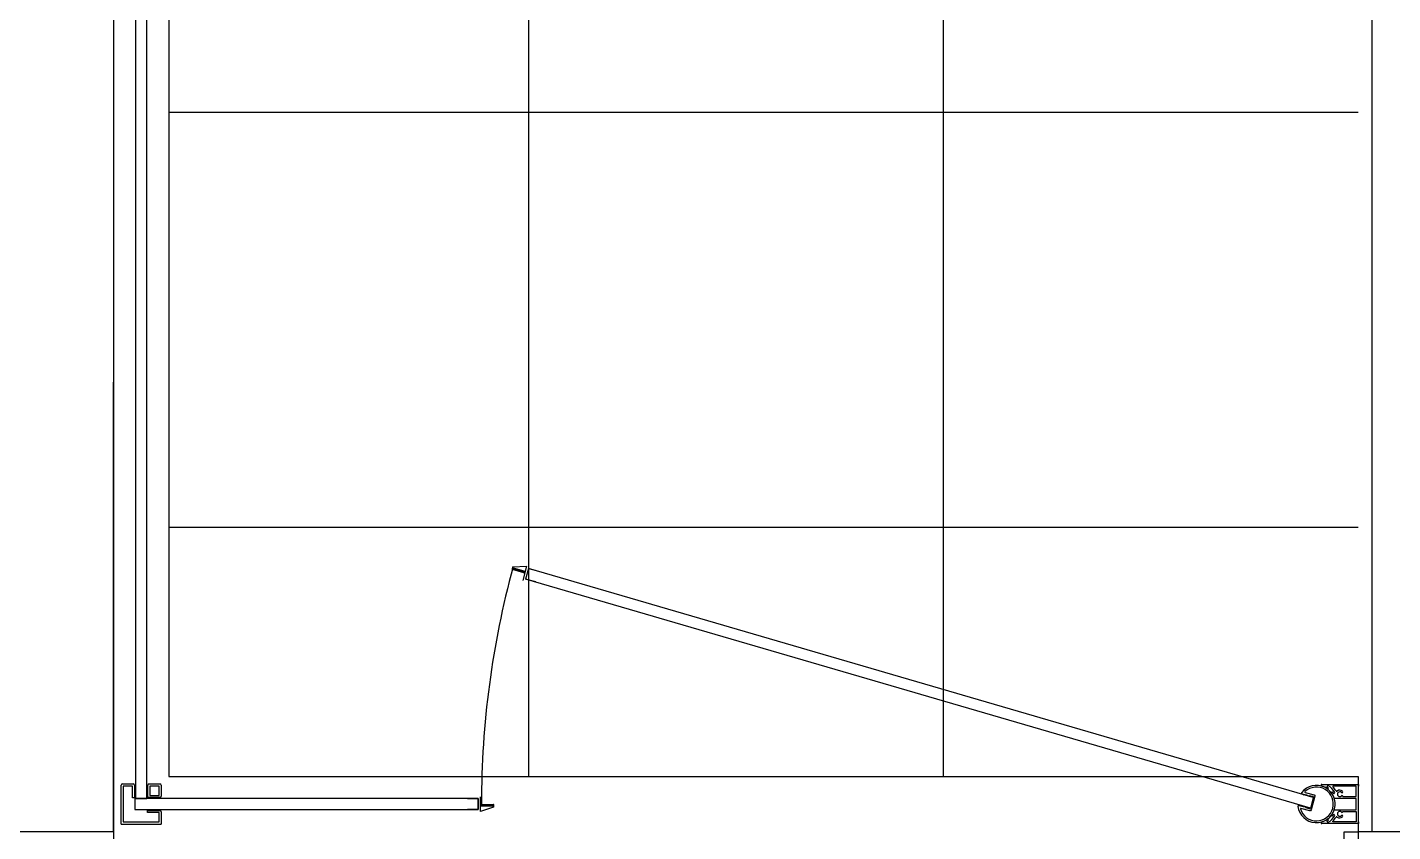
# Model space of a CAD drawing. Header units: millimetres. Extents: x 18456 to 179493, y -203649 to 469211.
# Drawn here: x 146479 to 147466, y 350442 to 351024 of the extents above; entities that cross this region are included whole.
import ezdxf

# ---------------------------------------------------------------- set-up
doc = ezdxf.new("R2010")
doc.units = ezdxf.units.MM
for name, color, linetype, true_color in [('X-평면도(기본형)$0$DOOR', 4, 'Continuous', 0x00ffff), ('X-평면도(기본형)$0$FIN', 9, 'Continuous', 0x808080), ('X-평면도(기본형)$0$FUR', 6, 'Continuous', 0xff00ff), ('X-평면도(기본형)$0$TIL', 5, 'Continuous', 0x0000ff)]:
    doc.layers.add(name, color=color, linetype=linetype, true_color=true_color)

# ---------------------------------------------------------------- blocks, each defined once
blk = doc.blocks.new('X-평면도(기본형)$0$pkdr750190-1')
at = {"layer": 'X-평면도(기본형)$0$DOOR'}
for points in [[(-250, 750), (-250, 725), (-240, 725), (-240, 720), (-260, 720), (-260, 750)], [(-115, 750), (-250, 750), (-250, 726), (-115, 726)]]:
    blk.add_lwpolyline(points, close=True, dxfattribs=at)

msp = doc.modelspace()

# ---------------------------------------------------------------- hatches: boundary and pattern name
at = {"layer": 'X-평면도(기본형)$0$FUR', "true_color": 0x808080}
for points in [[(146829.69, 350633.06), (146829.49, 350632.28), (146829.48, 350632.27), (146829.48, 350632.26), (146829.48, 350632.25), (146829.48, 350632.24), (146829.48, 350632.23), (146829.48, 350632.22), (146829.48, 350632.21), (146829.48, 350632.2), (146829.48, 350632.19), (146829.48, 350632.18), (146829.48, 350632.17), (146829.48, 350632.16), (146829.48, 350632.15), (146829.48, 350632.14), (146829.48, 350632.13), (146829.49, 350632.12), (146829.49, 350632.11), (146829.49, 350632.1), (146829.5, 350632.09), (146829.5, 350632.08), (146829.51, 350632.07), (146829.51, 350632.07), (146829.52, 350632.06), (146829.52, 350632.05), (146829.53, 350632.04), (146829.53, 350632.03), (146829.54, 350632.02), (146829.55, 350632.01), (146829.55, 350632.01), (146829.56, 350632), (146829.57, 350631.99), (146829.57, 350631.98), (146829.58, 350631.98), (146829.59, 350631.97), (146829.6, 350631.97), (146829.61, 350631.96), (146829.61, 350631.95), (146829.62, 350631.95), (146829.63, 350631.94), (146829.64, 350631.94), (146829.65, 350631.93), (146829.66, 350631.93), (146829.67, 350631.93), (146829.68, 350631.92), (146829.69, 350631.92), (146838.07, 350629.42), (146838.08, 350629.42), (146838.09, 350629.42), (146838.1, 350629.42), (146838.11, 350629.41), (146838.12, 350629.41), (146838.13, 350629.41), (146838.14, 350629.41), (146838.15, 350629.41), (146838.16, 350629.41), (146838.17, 350629.41), (146838.18, 350629.41), (146838.19, 350629.41), (146838.2, 350629.41), (146838.21, 350629.42), (146838.22, 350629.42), (146838.23, 350629.42), (146838.24, 350629.42), (146838.25, 350629.43), (146838.26, 350629.43), (146838.27, 350629.43), (146838.28, 350629.44), (146838.29, 350629.44), (146838.3, 350629.45), (146838.31, 350629.45), (146838.32, 350629.46), (146838.33, 350629.46), (146838.33, 350629.47), (146838.34, 350629.48), (146838.35, 350629.48), (146838.36, 350629.49), (146838.37, 350629.5), (146838.37, 350629.51), (146838.38, 350629.51), (146838.39, 350629.52), (146838.39, 350629.53), (146838.4, 350629.54), (146838.41, 350629.55), (146838.41, 350629.56), (146838.42, 350629.56), (146838.42, 350629.57), (146838.43, 350629.58), (146838.43, 350629.59), (146838.43, 350629.6), (146838.44, 350629.61), (146838.44, 350629.62), (146838.44, 350629.63), (146838.58, 350630.16), (146838.59, 350630.18), (146838.59, 350630.19), (146838.59, 350630.21), (146838.6, 350630.23), (146838.6, 350630.24), (146838.6, 350630.26), (146838.6, 350630.28), (146838.6, 350630.29), (146838.6, 350630.31), (146838.6, 350630.33), (146838.6, 350630.34), (146838.6, 350630.36), (146838.59, 350630.38), (146838.59, 350630.4), (146838.59, 350630.41), (146838.58, 350630.43), (146838.58, 350630.44), (146838.57, 350630.46), (146838.56, 350630.48), (146838.56, 350630.49), (146838.55, 350630.51), (146838.54, 350630.52), (146838.53, 350630.54), (146838.53, 350630.55), (146838.52, 350630.57), (146838.51, 350630.58), (146838.5, 350630.59), (146838.49, 350630.61), (146838.47, 350630.62), (146838.46, 350630.63), (146838.45, 350630.65), (146838.44, 350630.66), (146838.43, 350630.67), (146838.41, 350630.68), (146838.4, 350630.69), (146838.38, 350630.7), (146838.37, 350630.71), (146838.36, 350630.72), (146838.34, 350630.73), (146838.33, 350630.73), (146838.31, 350630.74), (146838.29, 350630.75), (146838.28, 350630.76), (146838.26, 350630.76), (146838.25, 350630.77), (146838.23, 350630.77)], [(146816.36, 350460.97), (146816.36, 350461.77), (146816.36, 350461.78), (146816.36, 350461.79), (146816.36, 350461.8), (146816.36, 350461.81), (146816.35, 350461.82), (146816.35, 350461.83), (146816.35, 350461.84), (146816.35, 350461.85), (146816.34, 350461.86), (146816.34, 350461.87), (146816.34, 350461.88), (146816.33, 350461.89), (146816.33, 350461.9), (146816.32, 350461.9), (146816.32, 350461.91), (146816.31, 350461.92), (146816.31, 350461.93), (146816.3, 350461.94), (146816.3, 350461.95), (146816.29, 350461.96), (146816.28, 350461.96), (146816.28, 350461.97), (146816.27, 350461.98), (146816.26, 350461.99), (146816.25, 350461.99), (146816.25, 350462), (146816.24, 350462.01), (146816.23, 350462.01), (146816.22, 350462.02), (146816.21, 350462.02), (146816.2, 350462.03), (146816.2, 350462.03), (146816.19, 350462.04), (146816.18, 350462.04), (146816.17, 350462.05), (146816.16, 350462.05), (146816.15, 350462.05), (146816.14, 350462.06), (146816.13, 350462.06), (146816.12, 350462.06), (146816.11, 350462.06), (146816.1, 350462.06), (146816.09, 350462.07), (146816.08, 350462.07), (146816.07, 350462.07), (146807.33, 350462.31), (146807.32, 350462.31), (146807.31, 350462.31), (146807.3, 350462.31), (146807.29, 350462.31), (146807.28, 350462.31), (146807.27, 350462.31), (146807.26, 350462.3), (146807.25, 350462.3), (146807.24, 350462.3), (146807.23, 350462.3), (146807.22, 350462.29), (146807.21, 350462.29), (146807.2, 350462.28), (146807.19, 350462.28), (146807.18, 350462.27), (146807.17, 350462.27), (146807.16, 350462.26), (146807.15, 350462.26), (146807.14, 350462.25), (146807.13, 350462.25), (146807.13, 350462.24), (146807.12, 350462.23), (146807.11, 350462.23), (146807.1, 350462.22), (146807.1, 350462.21), (146807.09, 350462.2), (146807.08, 350462.19), (146807.08, 350462.19), (146807.07, 350462.18), (146807.06, 350462.17), (146807.06, 350462.16), (146807.05, 350462.15), (146807.05, 350462.14), (146807.05, 350462.13), (146807.04, 350462.12), (146807.04, 350462.11), (146807.03, 350462.1), (146807.03, 350462.09), (146807.03, 350462.08), (146807.03, 350462.07), (146807.02, 350462.06), (146807.02, 350462.05), (146807.02, 350462.04), (146807.02, 350462.03), (146807.02, 350462.02), (146807.02, 350462.01), (146807.02, 350461.47), (146807.02, 350461.45), (146807.02, 350461.43), (146807.02, 350461.41), (146807.02, 350461.4), (146807.03, 350461.38), (146807.03, 350461.36), (146807.03, 350461.35), (146807.04, 350461.33), (146807.04, 350461.31), (146807.05, 350461.3), (146807.05, 350461.28), (146807.06, 350461.27), (146807.07, 350461.25), (146807.08, 350461.24), (146807.08, 350461.22), (146807.09, 350461.21), (146807.1, 350461.19), (146807.11, 350461.18), (146807.12, 350461.16), (146807.13, 350461.15), (146807.14, 350461.14), (146807.15, 350461.12), (146807.17, 350461.11), (146807.18, 350461.1), (146807.19, 350461.09), (146807.2, 350461.08), (146807.22, 350461.07), (146807.23, 350461.06), (146807.25, 350461.05), (146807.26, 350461.04), (146807.27, 350461.03), (146807.29, 350461.02), (146807.3, 350461.01), (146807.32, 350461.01), (146807.34, 350461), (146807.35, 350460.99), (146807.37, 350460.99), (146807.38, 350460.98), (146807.4, 350460.98), (146807.42, 350460.98), (146807.43, 350460.97), (146807.45, 350460.97), (146807.47, 350460.97), (146807.49, 350460.97), (146807.5, 350460.97), (146807.52, 350460.97)]]:
    msp.add_hatch(color=8, dxfattribs=at).paths.add_polyline_path(points, flags=0)

# ---------------------------------------------------------------- linework, layer by layer
at = {"layer": 'X-평면도(기본형)$0$FIN'}
msp.add_line((147451.28, 351652.39), (147451.28, 350442.39), dxfattribs=at)
at = {"layer": 'X-평면도(기본형)$0$FUR', "color": 4, "ltscale": 3, "true_color": 0x00ffff}
for p, q in [((146541.28, 351642.39), (146541.28, 350442.39)), ((146581.28, 351642.39), (146581.28, 350482.39)), ((146581.28, 350482.39), (147441.28, 350482.39)), ((147441.28, 350482.39), (147441.28, 350442.39))]:
    msp.add_line(p, q, dxfattribs=at)
at = {"layer": 'X-평면도(기본형)$0$FUR'}
msp.add_line((146541.28, 350442.39), (146541.28, 350767.39), dxfattribs=at)
at = {"layer": 'X-평면도(기본형)$0$FUR', "color": 8, "true_color": 0x808080}
for p, q in [((146829.81, 350633.51), (146829.49, 350632.28)), ((146830.09, 350633.73), (146840.03, 350634.31)), ((146840.03, 350634.31), (146837.28, 350624.06)), ((146838.23, 350630.77), (146829.69, 350633.06)), ((146838.07, 350629.42), (146829.69, 350631.92)), ((146838.67, 350629.22), (146838.07, 350629.42)), ((146838.58, 350630.16), (146838.44, 350629.63)), ((146838.67, 350629.22), (146838.67, 350629.22)), ((146841.36, 350632.6), (146839.29, 350624.88)), ((146841.36, 350632.6), (146839.29, 350624.88)), ((146846.72, 350622.88), (146839.29, 350624.88)), ((147406.79, 350459.42), (146839.29, 350624.88)), ((146841.36, 350632.6), (146848.79, 350630.61)), ((147408.86, 350467.14), (146841.36, 350632.6)), ((146546.78, 350447.89), (146546.78, 350475.89)), ((146547.78, 350476.89), (146555.53, 350476.89)), ((146556.53, 350475.89), (146556.53, 350466.89)), ((146566.03, 350467.14), (146566.03, 350475.89)), ((146567.03, 350476.89), (146574.78, 350476.89)), ((146575.78, 350475.89), (146575.78, 350468.14)), ((147414.48, 350475.86), (147414.48, 350476.09)), ((147414.98, 350476.59), (147441.58, 350476.59)), ((147419.46, 350475.77), (147418.55, 350474.86)), ((147441.58, 350476.59), (147441.58, 350475.29)), ((146555.03, 350475.39), (146548.28, 350475.39)), ((146555.03, 350466.89), (146555.03, 350475.39)), ((146556.53, 350466.89), (146555.03, 350466.89)), ((146574.78, 350467.14), (146566.03, 350467.14)), ((146567.53, 350475.39), (146567.53, 350468.64)), ((146574.28, 350475.39), (146567.53, 350475.39)), ((146567.53, 350468.64), (146574.28, 350468.64)), ((146797.28, 350466.39), (146804.97, 350466.39)), ((146804.97, 350458.39), (146804.97, 350466.39)), ((146804.97, 350466.39), (146804.97, 350458.39)), ((146804.97, 350466.39), (146804.97, 350458.39)), ((146804.97, 350458.52), (146804.97, 350466.26)), ((146806.7, 350457.08), (146806.7, 350467.69)), ((147400.41, 350470.55), (147400.39, 350470.48)), ((147400.61, 350469.93), (147401.94, 350469.1)), ((147401.94, 350469.1), (147402.03, 350469.44)), ((147402.03, 350469.44), (147403.96, 350468.92)), ((147402.98, 350470.81), (147409.38, 350469.09)), ((147403.96, 350468.92), (147405.8, 350468.07)), ((147405.8, 350468.07), (147405.96, 350468.65)), ((147405.96, 350468.65), (147408.56, 350467.96)), ((147408.91, 350467.34), (147406.74, 350459.22)), ((147408.86, 350467.14), (147406.79, 350459.42)), ((147410.02, 350467.99), (147407.37, 350458.11)), ((147439.98, 350475.29), (147422.98, 350475.29)), ((147422.98, 350475.29), (147422.98, 350474.67)), ((147423.64, 350469.77), (147424.55, 350470.67)), ((147439.98, 350466.49), (147424.03, 350466.49)), ((147430.26, 350467.79), (147439.98, 350467.79)), ((147439.98, 350467.79), (147439.98, 350475.29)), ((147439.98, 350458.29), (147439.98, 350466.49)), ((147441.28, 350475.29), (147441.28, 350449.49)), ((147441.58, 350475.29), (147441.28, 350475.29)), ((146565.78, 350456.14), (146565.78, 350457.64)), ((146565.78, 350457.64), (146574.78, 350457.64)), ((146574.28, 350456.14), (146565.78, 350456.14)), ((146575.78, 350456.64), (146575.78, 350447.89)), ((146804.97, 350458.39), (146797.28, 350458.39)), ((146806.7, 350462.35), (146807.33, 350462.31)), ((146806.7, 350462.35), (146806.7, 350462.35)), ((146816.15, 350460.21), (146806.7, 350457.08)), ((146807.02, 350461.47), (146807.02, 350462.01)), ((146807.33, 350462.31), (146816.07, 350462.07)), ((146807.52, 350460.97), (146816.36, 350460.97)), ((146816.36, 350460.5), (146816.36, 350461.77)), ((147397.79, 350460.76), (147397.77, 350460.7)), ((147399.82, 350461.18), (147398.26, 350461.13)), ((147399.73, 350460.84), (147399.82, 350461.18)), ((147401.66, 350460.33), (147399.73, 350460.84)), ((147406.27, 350457.47), (147399.87, 350459.19)), ((147403.68, 350460.15), (147401.66, 350460.33)), ((147403.52, 350459.56), (147403.68, 350460.15)), ((147406.12, 350458.87), (147403.52, 350459.56)), ((147424.03, 350458.29), (147439.98, 350458.29)), ((147430.26, 350456.99), (147439.98, 350456.99)), ((147439.98, 350456.99), (147439.98, 350449.49)), ((146546.78, 350447.89), (146575.78, 350447.89)), ((147414.48, 350448.69), (147414.48, 350448.91)), ((147441.58, 350448.19), (147414.98, 350448.19)), ((147418.55, 350449.91), (147419.46, 350449.01)), ((147422.98, 350449.49), (147422.98, 350450.1)), ((147439.98, 350449.49), (147422.98, 350449.49)), ((147424.55, 350454.1), (147423.64, 350455)), ((147441.28, 350449.49), (147441.58, 350449.49)), ((147441.58, 350449.49), (147441.58, 350448.19))]:
    msp.add_line(p, q, dxfattribs=at)
at = {"layer": 'X-평면도(기본형)$0$FUR'}
msp.add_lwpolyline([(144941.28, 350442.39), (144941.28, 351642.39), (146541.28, 351642.39), (146541.28, 350442.39)], close=True, dxfattribs=at)
at = {"layer": 'X-평면도(기본형)$0$FUR', "color": 8, "true_color": 0x808080}
msp.add_lwpolyline([(146557.28, 351627.39), (146557.28, 350466.39), (146565.28, 350466.39), (146565.28, 351627.39)], close=True, dxfattribs=at)
for points in [[(146548.28, 350475.39), (146548.28, 350449.39), (146574.28, 350449.39), (146574.28, 350456.14)], [(146804.97, 350466.39), (146556.78, 350466.39), (146556.78, 350458.39), (146804.97, 350458.39)], [(146574.28, 350468.64), (146574.28, 350475.39)]]:
    msp.add_lwpolyline(points, dxfattribs=at)
for centre, radius, start, end in [((147461.17, 350462.39), 653.84, 164.80717, 180.00662), ((146830.1, 350633.43), 0.3, 91.86197, 165), ((146829.78, 350632.21), 0.3, 165, 253.40155), ((146838.15, 350629.71), 0.3, 253.40155, 345), ((146838.1, 350630.29), 0.5, 345, 75), ((146547.78, 350475.89), 1, 90, 180), ((146555.53, 350475.89), 1, 0, 90), ((146567.03, 350475.89), 1, 90, 180), ((146574.78, 350475.89), 1, 0, 90), ((147411.17, 350462.39), 13.5, 187.19161, 142.80839), ((147414.98, 350476.09), 0.5, 90, 180), ((147414.98, 350475.86), 0.5, 180, 254.20818), ((147411.17, 350462.39), 15.74, 31.77847, 58.22153), ((146574.78, 350468.14), 1, 270, 0), ((147411.17, 350462.39), 12.2, 197.05089, 132.94911), ((147400.88, 350470.35), 0.5, 165, 238.16943), ((147403.06, 350471.1), 0.3, 132.94911, 255), ((147411.17, 350462.39), 13.5, 54.49723, 74.20818), ((147411.17, 350462.39), 14.5, 54.49723, 59.37551), ((147419.3, 350473.78), 0.5, 234.49723, 54.49723), ((147422.56, 350470.52), 0.5, 35.50277, 215.50277), ((147411.17, 350462.39), 13.5, 17.68019, 35.50277), ((147411.17, 350462.39), 14.5, 30.62449, 35.50277), ((147411.17, 350462.39), 17.04, 33.89188, 46.12597), ((147425.73, 350472.17), 0.5, 213.89188, 310.00943), ((147427.98, 350469.49), 3, 46.05713, 130.00943), ((147427.98, 350469.49), 1.7, 46.05713, 313.94287), ((147429.61, 350471.18), 0.65, 226.05713, 46.05713), ((147429.61, 350467.79), 0.65, 359.30146, 133.94287), ((146574.78, 350456.64), 1, 0, 90), ((146807.32, 350462.01), 0.3, 88.40155, 180), ((146807.52, 350461.47), 0.5, 180, 270), ((146816.06, 350461.77), 0.3, 0, 88.40155), ((146816.06, 350460.5), 0.3, 286.86197, 360), ((147398.27, 350460.63), 0.5, 91.83057, 165), ((147399.79, 350458.9), 0.3, 75, 197.05089), ((147411.17, 350462.39), 13.5, 324.49723, 342.31981), ((147427.98, 350455.29), 1.7, 46.05713, 313.94287), ((147429.61, 350456.98), 0.65, 226.05713, 0.69854), ((147414.98, 350448.91), 0.5, 105.79182, 180), ((147414.98, 350448.69), 0.5, 180, 270), ((147411.17, 350462.39), 13.5, 285.79182, 305.50277), ((147411.17, 350462.39), 14.5, 300.62449, 305.50277), ((147419.3, 350450.99), 0.5, 305.50277, 125.50277), ((147411.17, 350462.39), 15.74, 301.77847, 328.22153), ((147422.56, 350454.26), 0.5, 144.49723, 324.49723), ((147411.17, 350462.39), 14.5, 324.49723, 329.37551), ((147411.17, 350462.39), 17.04, 313.87403, 326.10812), ((147425.73, 350452.6), 0.5, 49.99057, 146.10812), ((147427.98, 350455.29), 3, 229.99057, 313.94287), ((147429.61, 350453.59), 0.65, 313.94287, 133.94287)]:
    msp.add_arc(centre, radius, start, end, dxfattribs=at)
at = {"layer": 'X-평면도(기본형)$0$FUR', "color": 8, "true_color": 0x808080, "extrusion": (0, 0, -1)}
for centre, radius, start, end in [((-147408.43, 350467.47), 0.5, 105, 195), ((-147409.15, 350468.22), 0.9, 105, 195), ((-147406.25, 350459.35), 0.5, 195, 285), ((-147406.5, 350458.34), 0.9, 195, 285)]:
    msp.add_arc(centre, radius, start, end, dxfattribs=at)
at = {"layer": 'X-평면도(기본형)$0$TIL'}
for p, q in [((146841.28, 351542.39), (146841.28, 350482.39)), ((147141.28, 351512.16), (147141.28, 350482.39)), ((146581.28, 350962.39), (147441.28, 350962.39)), ((146581.28, 350662.39), (147441.28, 350662.39)), ((146541.28, 350442.39), (146541.28, 349462.39))]:
    msp.add_line(p, q, dxfattribs=at)

# ---------------------------------------------------------------- block references
msp.add_blockref('X-평면도(기본형)$0$pkdr750190-1', (147691.28, 349692.39))

doc.saveas('drawing.dxf')
